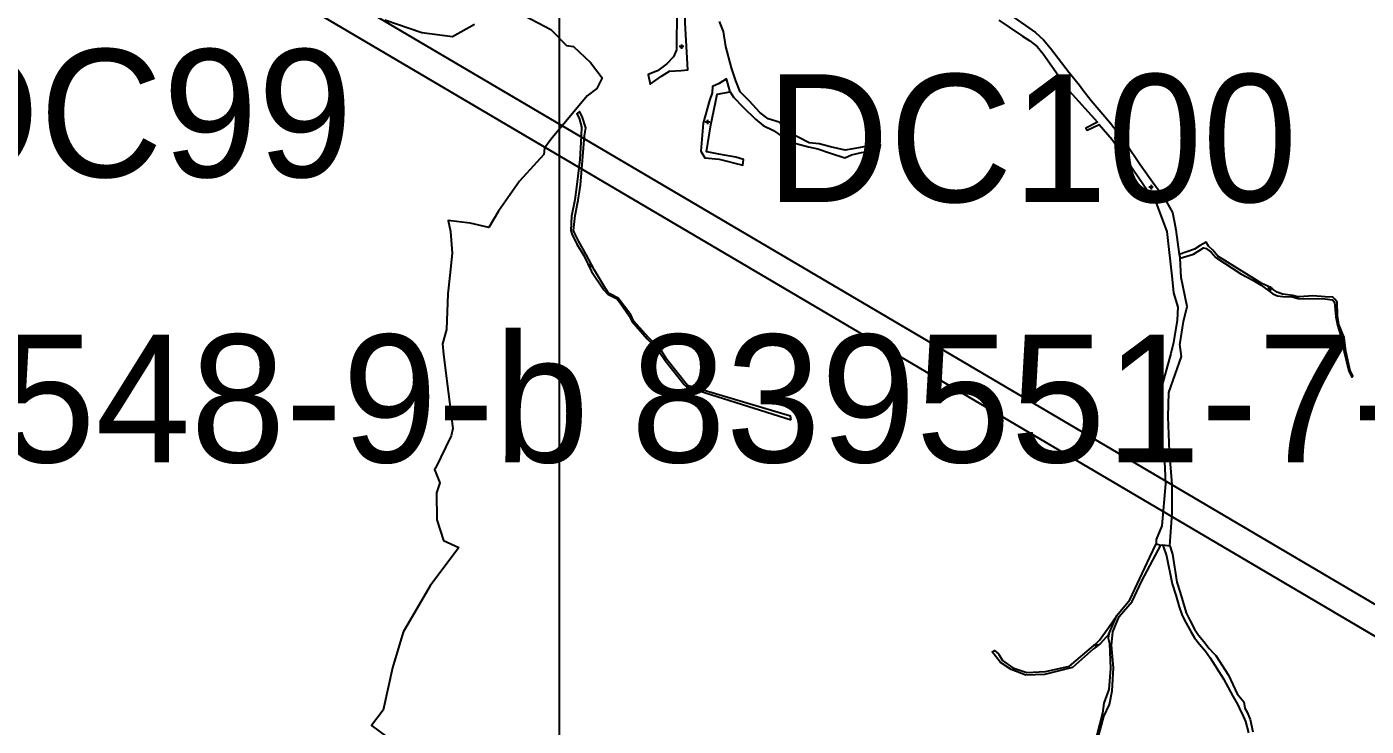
# Model space of a CAD drawing. Extents: x 548357 to 553070, y 1834500 to 1842500.
# Drawn here: x 550708 to 551442, y 1836570 to 1836954 of the extents above; entities that cross this region are included whole.
import ezdxf

# ---------------------------------------------------------------- set-up
doc = ezdxf.new("R2010")
doc.units = 0
for name, color, linetype in [('Level 10', 7, 'Continuous'), ('Level 11', 7, 'Continuous'), ('Level 30', 7, 'Continuous'), ('Level 55', 7, 'Continuous'), ('Level 61', 7, 'Continuous'), ('Level 62', 7, 'Continuous'), ('Level 8', 7, 'Continuous')]:
    doc.layers.add(name, color=color, linetype=linetype)

msp = doc.modelspace()

# ---------------------------------------------------------------- linework, layer by layer
at = {"layer": 'Level 10'}
for p, q in [((551339.77, 1836828.88), (551340.29, 1836826.88)), ((551327.09, 1836670.34), (551329.76, 1836669.53)), ((551329.76, 1836669.53), (551330.75, 1836669.78)), ((551330.75, 1836669.78), (551334.64, 1836669.19)), ((551301.18, 1836620.9), (551305.49, 1836631.1))]:
    msp.add_line(p, q, dxfattribs=at)
for points in [[(551064.3, 1836963.36), (551064.13, 1836941.03), (551062.53, 1836937.22), (551058.93, 1836933.4), (551053.79, 1836929.52), (551048.68, 1836927.51), (551049.81, 1836922.25), (551056.04, 1836926.69), (551060.35, 1836929.36), (551066.73, 1836929.73), (551070.39, 1836930.16), (551069.01, 1836955.89), (551069, 1836961.45), (551064.3, 1836963.36)], [(551240.86, 1836957.25), (551246.59, 1836953.52), (551253.85, 1836948.59), (551257.83, 1836946.03), (551261.95, 1836942.84), (551265.12, 1836938.91), (551279.49, 1836918.67), (551294.95, 1836901.46), (551288.56, 1836898.12), (551289.37, 1836897.02), (551295.98, 1836900.19), (551302.99, 1836891.9), (551314.92, 1836874.99), (551327.18, 1836856.99), (551333, 1836841.46), (551335.93, 1836815.4), (551336.66, 1836807.94), (551339.1, 1836799.99), (551338.65, 1836792.86), (551336.68, 1836780.61), (551335.12, 1836774.59), (551329.6, 1836754.17), (551328.33, 1836740.53), (551327.78, 1836734.8), (551331.56, 1836719.78), (551332.22, 1836703.25), (551330.19, 1836680.15), (551327.09, 1836672.77), (551327.09, 1836670.34)], [(551247.65, 1836959.94), (551261.03, 1836950.57), (551265.38, 1836946.61), (551269.21, 1836942.05), (551279.4, 1836928.55), (551285.18, 1836921.62), (551286.96, 1836919.18), (551291.48, 1836913.34), (551302.19, 1836900.93), (551310.44, 1836889.88), (551318.36, 1836878.26), (551326.1, 1836867.49), (551329.04, 1836863.65), (551330.72, 1836861.23), (551332.87, 1836857.73), (551336.12, 1836851.97), (551337.25, 1836846.45), (551338.01, 1836842.47), (551339.77, 1836828.88)], [(551093.51, 1836918), (551095.46, 1836915.04), (551100.75, 1836909.63), (551107.53, 1836903), (551111.72, 1836899.67), (551117.29, 1836896.93), (551122.74, 1836893.24), (551124.37, 1836891.24), (551136.48, 1836887.96), (551141.69, 1836886.87), (551148.11, 1836884.52), (551156.43, 1836881.84), (551160.18, 1836883.56), (551165.54, 1836884.82), (551171.12, 1836885.62), (551175.21, 1836885.48), (551175.93, 1836888.98), (551170.9, 1836888.77), (551165.06, 1836887.6), (551156.61, 1836886.16), (551148.64, 1836887.92), (551142.44, 1836889.53), (551136.84, 1836890.02), (551125.22, 1836896.08), (551120.39, 1836901.36), (551114.42, 1836903.3), (551109.86, 1836906.75), (551104.19, 1836912.85), (551099.07, 1836918.12), (551096.62, 1836924.14), (551094.39, 1836931.27), (551091.16, 1836942.86), (551089.88, 1836951.04), (551087.81, 1836956.52)], [(551093.51, 1836918), (551091.57, 1836925.21), (551087.55, 1836922.54), (551083.89, 1836920.98), (551083.67, 1836917.53), (551082.34, 1836913.35), (551078.83, 1836900.79), (551077.52, 1836885.45), (551079.69, 1836881.79), (551087.55, 1836881.09), (551100.49, 1836877.77), (551100.95, 1836880.89), (551096.68, 1836882.24), (551087.4, 1836883.94), (551082.87, 1836884.75), (551080.68, 1836885.21), (551082.99, 1836899.93), (551085.49, 1836912.25), (551086.46, 1836916.82), (551093.51, 1836918)], [(551127.02, 1836738.38), (551126.72, 1836740.29), (551070.28, 1836757.1), (551058.86, 1836771.28), (551055.23, 1836777.27), (551049.08, 1836783.19), (551040.6, 1836792.62), (551039.08, 1836795.83), (551032.19, 1836804.96), (551027.7, 1836807.4), (551027.02, 1836807.57), (551025.18, 1836810.19), (551019.13, 1836820.36), (551014.72, 1836828.84), (551010.62, 1836836.02), (551008.27, 1836840.7), (551007.67, 1836842.08), (551008.68, 1836850.29), (551010.3, 1836858.73), (551011.51, 1836866.81), (551013.72, 1836893.87), (551014.45, 1836898.33), (551012.54, 1836904.55), (551010.94, 1836907.34), (551009.53, 1836906.06), (551010.88, 1836903.6), (551012.05, 1836898.89), (551011.99, 1836893.77), (551011.2, 1836881.03), (551009.59, 1836867.28), (551008.38, 1836858.83), (551006.56, 1836849.92), (551006.23, 1836841.96), (551006.85, 1836840.18), (551009.55, 1836834.57), (551013.34, 1836828.28), (551017.63, 1836819.55), (551024.36, 1836809.6), (551026.49, 1836807.11), (551031.59, 1836804.6), (551033.67, 1836801.89), (551038.25, 1836795.26), (551039.72, 1836792.4), (551048.15, 1836782.68), (551054.04, 1836776.47), (551058.04, 1836770.79), (551068.31, 1836757.75), (551069.62, 1836756.35), (551127.02, 1836738.38)], [(551340.29, 1836826.88), (551347.53, 1836829.15), (551353.13, 1836832.54), (551354.54, 1836832.1), (551357.24, 1836830.15), (551359.79, 1836827.31), (551373.55, 1836818.39), (551380.18, 1836814.86), (551381.92, 1836813.79), (551384.65, 1836812.02), (551391.12, 1836807.43), (551393.62, 1836806.21), (551396.5, 1836805.87), (551401.62, 1836805.71), (551405.06, 1836804.76), (551419.6, 1836804.58), (551423.83, 1836804.01), (551424.93, 1836802.74), (551425.7, 1836794.83), (551426.51, 1836790.24), (551429.01, 1836782.44), (551430.3, 1836775.61), (551432.79, 1836764.98), (551434.39, 1836761.64), (551434.96, 1836762.46), (551433.51, 1836765.19), (551431.16, 1836775.92), (551430.25, 1836783.4), (551427.37, 1836790.48), (551426.5, 1836795.51), (551426.33, 1836802.96), (551425.98, 1836803.34), (551425.12, 1836804.45), (551423.98, 1836805.6), (551419.77, 1836805.76), (551413.02, 1836806.21), (551405.8, 1836805.65), (551404.55, 1836805.77), (551402.08, 1836806.35), (551396.41, 1836807.08), (551393.48, 1836808.23), (551391.34, 1836809.73), (551388.29, 1836811.57), (551385.04, 1836812.95), (551382.09, 1836814.81), (551380.69, 1836815.72), (551360.92, 1836827.9), (551358.14, 1836831.21), (551355.88, 1836833.43), (551354.5, 1836835.7), (551351.18, 1836833.77), (551348.18, 1836831.9), (551339.77, 1836828.88)], [(551334.64, 1836669.19), (551335.32, 1836679.44), (551335.95, 1836686.9), (551335.97, 1836702.78), (551334.54, 1836720.86), (551333.76, 1836739.91), (551334, 1836753.24), (551341.02, 1836773.09), (551340.18, 1836779.74), (551340.39, 1836780.47), (551342.08, 1836792.19), (551344.19, 1836800.48), (551340.87, 1836816.21), (551340.29, 1836826.88)], [(551291.15, 1836548.67), (551298.46, 1836575.66), (551301.57, 1836582.32), (551303.02, 1836589.79), (551303.72, 1836602.4), (551302.74, 1836614.83), (551302.94, 1836618.35), (551303.47, 1836622.21), (551306.87, 1836630.53), (551313.98, 1836638.69), (551319.22, 1836650.16), (551329.76, 1836669.53)], [(551305.49, 1836631.1), (551312.79, 1836639.71), (551323.64, 1836663), (551327.09, 1836670.34)], [(551330.75, 1836669.78), (551331.13, 1836668.6), (551332.82, 1836663.72), (551335.85, 1836648.4), (551337.85, 1836642.25), (551339.78, 1836635.82), (551341.38, 1836631.11), (551343.56, 1836626.81), (551346.08, 1836622.24), (551348.14, 1836618.88), (551350.84, 1836615.28), (551354.16, 1836611.49), (551356.83, 1836607.9), (551363.98, 1836596.33), (551369.17, 1836586.87), (551371.85, 1836582.13), (551373.48, 1836578.39), (551374.35, 1836577.14), (551376.14, 1836573), (551377.7, 1836566.76)], [(551334.64, 1836669.19), (551336.12, 1836664.71), (551338.5, 1836649.4), (551340.37, 1836643.74), (551343.62, 1836632.57), (551345.78, 1836628.15), (551348.22, 1836623.62), (551350.42, 1836620.21), (551353.35, 1836616.87), (551356.26, 1836613.07), (551358.77, 1836610.19), (551359.9, 1836609.18), (551366.83, 1836598.3), (551371.59, 1836588.2), (551375.13, 1836583.68), (551375.79, 1836580.28), (551376.96, 1836578.19), (551378.67, 1836574.07), (551380.21, 1836567.38)], [(551301.18, 1836620.9), (551296.67, 1836615.74), (551292.79, 1836612.78), (551281.19, 1836602.55), (551265.91, 1836598.69), (551255.69, 1836598.39), (551247.56, 1836601.51), (551241.77, 1836605.36), (551239.25, 1836608.65), (551237.24, 1836611.16), (551238.58, 1836611.87), (551240.76, 1836610.04), (551242.89, 1836606.36), (551248.49, 1836602.47), (551256.2, 1836599.86), (551266.45, 1836600.39), (551279.68, 1836603.36), (551292.92, 1836614.66), (551293.66, 1836615.24), (551296.14, 1836617.62), (551301.27, 1836624.64), (551305.49, 1836631.1)], [(551301.18, 1836620.9), (551300.84, 1836618.72), (551301.51, 1836615.74), (551302.05, 1836602.12), (551301.11, 1836590.45), (551298.52, 1836583), (551297.78, 1836577.53), (551290.61, 1836549.92)]]:
    msp.add_lwpolyline(points, dxfattribs=at)
at = {"layer": 'Level 11'}
for p, q in [((551066.3, 1836942.8), (551065.68, 1836942.8)), ((551066.93, 1836943.43), (551066.3, 1836942.8)), ((551066.3, 1836942.8), (551066.93, 1836942.18)), ((551066.93, 1836944.05), (551066.93, 1836943.43)), ((551067.55, 1836942.8), (551066.93, 1836943.43)), ((551066.93, 1836942.18), (551067.55, 1836942.8)), ((551066.93, 1836942.18), (551066.93, 1836941.55)), ((551068.18, 1836942.8), (551067.55, 1836942.8)), ((551080.54, 1836901.49), (551079.92, 1836901.49)), ((551081.17, 1836902.11), (551080.54, 1836901.49)), ((551080.54, 1836901.49), (551081.17, 1836900.86)), ((551081.17, 1836902.74), (551081.17, 1836902.11)), ((551081.79, 1836901.49), (551081.17, 1836902.11)), ((551081.17, 1836900.86), (551081.79, 1836901.49)), ((551081.17, 1836900.86), (551081.17, 1836900.24)), ((551082.42, 1836901.49), (551081.79, 1836901.49)), ((551323.7, 1836865.75), (551323.07, 1836865.75)), ((551324.32, 1836866.38), (551323.7, 1836865.75)), ((551323.7, 1836865.75), (551324.32, 1836865.12)), ((551324.32, 1836867), (551324.32, 1836866.38)), ((551324.95, 1836865.75), (551324.32, 1836866.38)), ((551324.32, 1836865.12), (551324.95, 1836865.75)), ((551324.32, 1836865.12), (551324.32, 1836864.5)), ((551325.57, 1836865.75), (551324.95, 1836865.75)), ((551016.29, 1836822.86), (551015.67, 1836822.86)), ((551016.92, 1836823.49), (551016.29, 1836822.86)), ((551016.29, 1836822.86), (551016.92, 1836822.24)), ((551016.92, 1836824.11), (551016.92, 1836823.49)), ((551017.54, 1836822.86), (551016.92, 1836823.49)), ((551016.92, 1836822.24), (551017.54, 1836822.86)), ((551016.92, 1836822.24), (551016.92, 1836821.61)), ((551018.17, 1836822.86), (551017.54, 1836822.86)), ((551389.02, 1836810.29), (551388.4, 1836810.29)), ((551389.65, 1836810.91), (551389.02, 1836810.29)), ((551389.02, 1836810.29), (551389.65, 1836809.66)), ((551389.65, 1836811.54), (551389.65, 1836810.91)), ((551390.27, 1836810.29), (551389.65, 1836810.91)), ((551389.65, 1836809.66), (551390.27, 1836810.29)), ((551390.9, 1836810.29), (551390.27, 1836810.29)), ((551389.65, 1836809.66), (551389.65, 1836809.04)), ((551293.57, 1836614.75), (551292.95, 1836614.75)), ((551294.2, 1836615.37), (551293.57, 1836614.75)), ((551293.57, 1836614.75), (551294.2, 1836614.12)), ((551294.2, 1836616), (551294.2, 1836615.37)), ((551294.82, 1836614.75), (551294.2, 1836615.37)), ((551294.2, 1836614.12), (551294.82, 1836614.75)), ((551294.2, 1836614.12), (551294.2, 1836613.5)), ((551295.45, 1836614.75), (551294.82, 1836614.75))]:
    msp.add_line(p, q, dxfattribs=at)
for centre in [(551066.93, 1836942.8), (551081.17, 1836901.49), (551324.32, 1836865.75), (551016.92, 1836822.86), (551389.65, 1836810.29), (551294.2, 1836614.75)]:
    msp.add_circle(centre, 0.15, dxfattribs=at)
at = {"layer": 'Level 30'}
for points in [[(551348.47, 1837748.51), (550483.82, 1837722.11), (550485.25, 1837709.99), (550679.92, 1837088.91), (551354.55, 1836691.65), (551571.93, 1836563.69), (551789.05, 1836436.87), (552264.96, 1836150.15)], [(550031.93, 1837602.33), (550348.99, 1837684.32), (550351.57, 1837684.99), (550448.4, 1837710.03), (550459.83, 1837721.37), (550468.77, 1837721.65), (550470.52, 1837706.85), (550667.33, 1837078.92), (551346.93, 1836678.72), (551564.34, 1836550.75), (551781.4, 1836423.97), (552265.29, 1836132.44)]]:
    msp.add_lwpolyline(points, dxfattribs=at)
at = {"layer": 'Level 61'}
msp.add_line((551000, 1835000), (551000, 1841500), dxfattribs=at)
at = {"layer": 'Level 8'}
for points in [[(550969.51, 1836965.79), (550995.28, 1836952.15), (551003.78, 1836943.48), (551007.65, 1836942.92), (551017.06, 1836934.07), (551023.51, 1836925.76), (551020.56, 1836919.85), (551015.22, 1836915.79), (550995.3, 1836891.99), (550991.79, 1836887.19), (550991.43, 1836883.68), (550978.14, 1836869.1), (550966.58, 1836852.69), (550961.36, 1836843.64), (550951.02, 1836846.12), (550938.99, 1836847.5), (550940.28, 1836841.53), (550941.12, 1836829.61), (550939.94, 1836817.3), (550938.74, 1836807.39), (550938.17, 1836787.73), (550935.87, 1836779.93), (550936.37, 1836774.18), (550941.64, 1836733.6), (550940.55, 1836729.49), (550932.07, 1836711.85), (550931.49, 1836711.1), (550934.44, 1836703.8), (550932.63, 1836698.28), (550932.69, 1836683.45), (550936.5, 1836672.26), (550944.89, 1836668.32)], [(550904.24, 1836957.53), (550924.51, 1836950.53), (550941.29, 1836948.43), (550953.52, 1836955.08)], [(550944.89, 1836668.32), (550929.19, 1836647.42), (550914.39, 1836621.95), (550908.56, 1836602.33), (550903.35, 1836579.13), (550896.89, 1836570.8), (550905.45, 1836564.64)]]:
    msp.add_lwpolyline(points, dxfattribs=at)

# ---------------------------------------------------------------- texts
at = {"layer": 'Level 55'}
for s, p in [('839548-9-b', (550537.44, 1836715)), ('839551-7-a', (551039.16, 1836715))]:
    msp.add_text(s, height=70, dxfattribs=at).set_placement(p)
at = {"layer": 'Level 62'}
for s, p in [('DC99', (550647.33, 1836871.35)), ('DC100', (551113.19, 1836857.69))]:
    msp.add_text(s, height=70, dxfattribs=at).set_placement(p)

doc.saveas('drawing.dxf')
